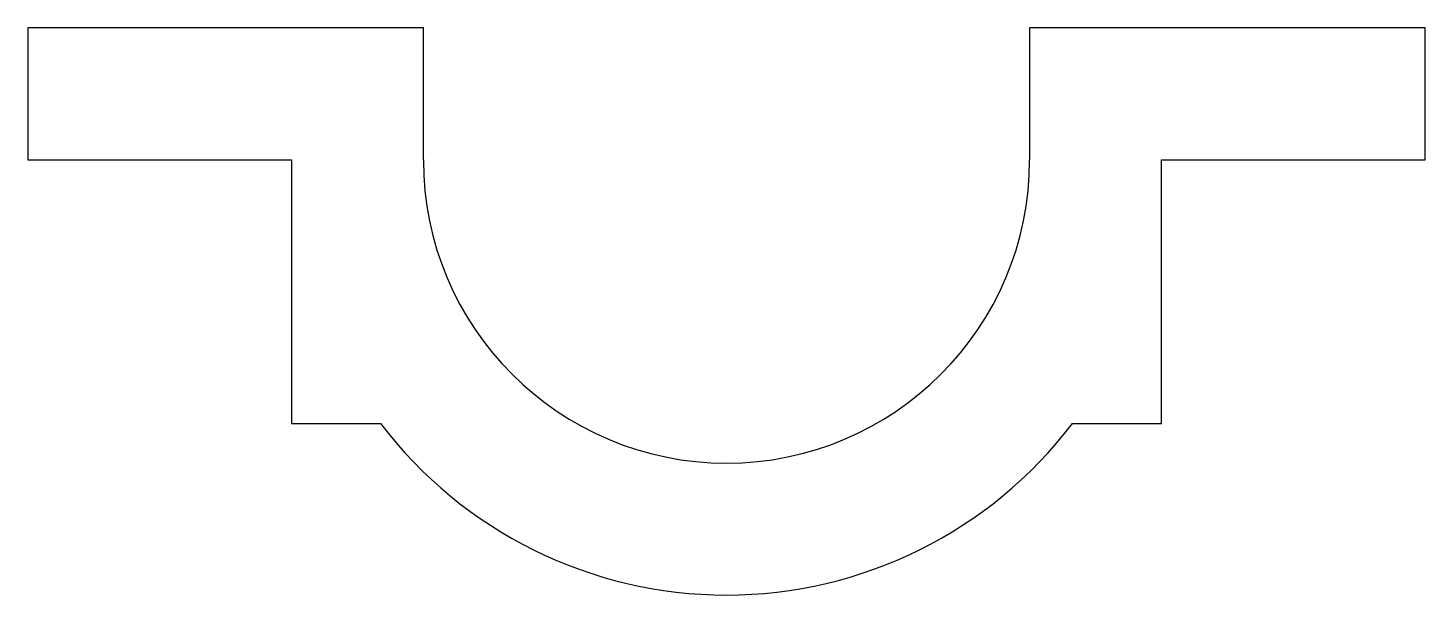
# Model space of a CAD drawing. Header units: millimetres. Extents: x -26.5 to 26.5, y -16.5 to 5.
import ezdxf

# ---------------------------------------------------------------- set-up
doc = ezdxf.new("R2010")
doc.units = ezdxf.units.MM

msp = doc.modelspace()

# ---------------------------------------------------------------- linework, layer by layer
at = {"color": 7, "linetype": 'Continuous', "lineweight": 25}
for p, q in [((-26.5, 5), (-26.5, 0)), ((-11.5, 5), (-26.5, 5)), ((-11.5, 0), (-11.5, 5)), ((11.5, 5), (11.5, 0)), ((26.5, 5), (11.5, 5)), ((26.5, 0), (26.5, 5)), ((-26.5, 0), (-16.5, 0)), ((-16.5, 0), (-16.5, -10)), ((16.5, 0), (26.5, 0)), ((16.5, -10), (16.5, 0)), ((-16.5, -10), (-13.124, -10)), ((13.124, -10), (16.5, -10))]:
    msp.add_line(p, q, dxfattribs=at)
for radius, start, end in [(11.5, 180, 0), (16.5, 217.3052, 322.6948)]:
    msp.add_arc((0, 0), radius, start, end, dxfattribs=at)

doc.saveas('drawing.dxf')
